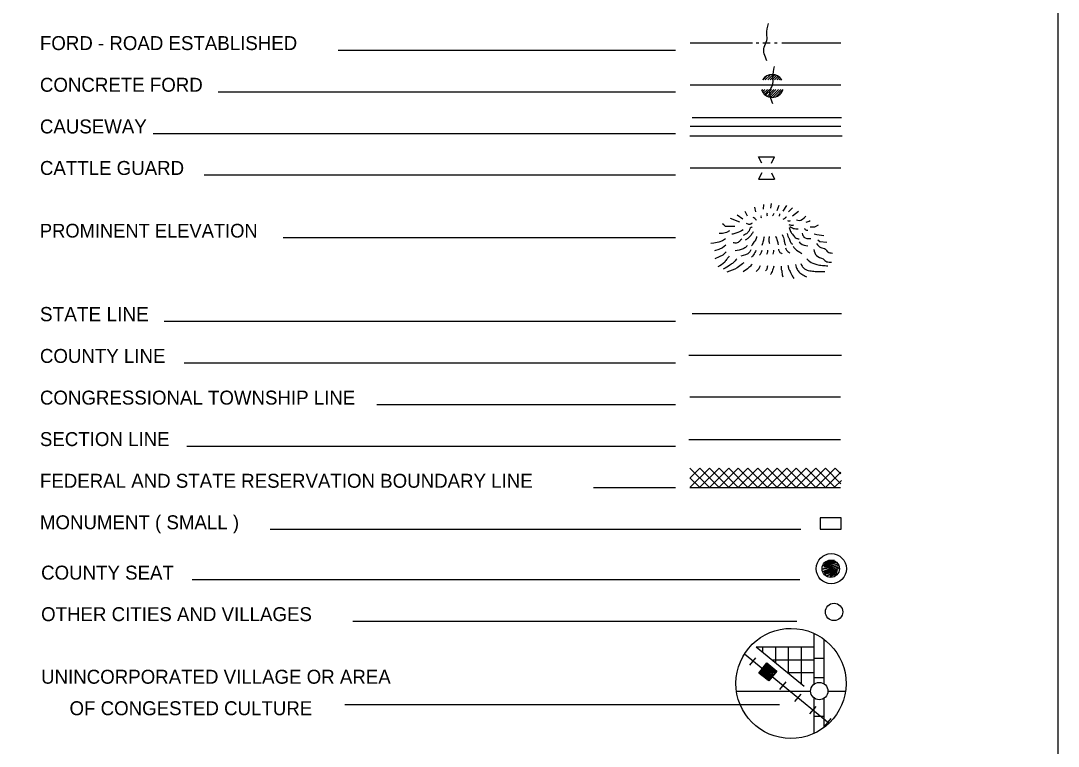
# Model space of a CAD drawing. Extents: x 291208 to 979635, y 15644499 to 16911232.
# Drawn here: x 944778 to 976977, y 16636767 to 16659288 of the extents above; entities that cross this region are included whole.
import ezdxf

# ---------------------------------------------------------------- set-up
doc = ezdxf.new("R2010")
doc.units = 0
doc.layers.add('L12', color=7, linetype='Continuous')
doc.layers.add('L23', color=7, linetype='Continuous')

msp = doc.modelspace()

# ---------------------------------------------------------------- linework, layer by layer
at = {"layer": 'L12'}
for p, q in [((965558, 16658599), (967491, 16658599)), ((967607, 16658599), (967681, 16658599)), ((967808, 16658599), (968035, 16658599)), ((968167, 16658599), (968251, 16658599)), ((968394, 16658599), (970231, 16658599)), ((965558, 16657300), (970231, 16657300)), ((965558, 16656017), (970231, 16656017)), ((965558, 16654718), (970231, 16654718)), ((966989, 16638476), (969291, 16638476)), ((969835, 16638476), (970374, 16638476))]:
    msp.add_line(p, q, dxfattribs=at)
at = {"layer": 'L23'}
for p, q in [((954634, 16658378), (965094, 16658378)), ((967818, 16657453), (967940, 16657585)), ((967881, 16657453), (968035, 16657601)), ((967966, 16657453), (968124, 16657612)), ((968035, 16657453), (968182, 16657612)), ((968098, 16657453), (968235, 16657585)), ((968167, 16657453), (968283, 16657570)), ((968251, 16657453), (968325, 16657533)), ((968314, 16657453), (968367, 16657501)), ((968372, 16657453), (968394, 16657469)), ((950901, 16657084), (965094, 16657084)), ((967781, 16657137), (967808, 16657152)), ((967797, 16657084), (967876, 16657152)), ((967834, 16657042), (967950, 16657152)), ((967866, 16657010), (968013, 16657152)), ((967897, 16656978), (968082, 16657152)), ((967950, 16656952), (968151, 16657152)), ((967992, 16656925), (968214, 16657152)), ((968056, 16656920), (968299, 16657152)), ((968124, 16656910), (968367, 16657152)), ((968209, 16656925), (968431, 16657152)), ((965616, 16656287), (970247, 16656287)), ((948890, 16655790), (965094, 16655790)), ((965542, 16655711), (970273, 16655711)), ((967776, 16654866), (967676, 16655067)), ((967676, 16655067), (968172, 16655067)), ((968077, 16654866), (968172, 16655067)), ((950468, 16654502), (965094, 16654502)), ((967776, 16654565), (967676, 16654370)), ((967676, 16654370), (968172, 16654370)), ((968077, 16654565), (968172, 16654370)), ((952918, 16652559), (965094, 16652559)), ((965616, 16650198), (970247, 16650198)), ((949233, 16649961), (965094, 16649961)), ((965516, 16648910), (970247, 16648910)), ((949850, 16648667), (965094, 16648667)), ((965548, 16647616), (970215, 16647616)), ((955833, 16647373), (965094, 16647373)), ((965516, 16646291), (970215, 16646291)), ((949935, 16646085), (965094, 16646085)), ((965548, 16645398), (966150, 16644802)), ((965558, 16644807), (966150, 16645398)), ((965558, 16645103), (965849, 16645398)), ((965849, 16645398), (966451, 16644802)), ((965859, 16644807), (966451, 16645398)), ((966150, 16645398), (966752, 16644802)), ((966160, 16644807), (966752, 16645398)), ((966451, 16645398), (967047, 16644802)), ((966456, 16644807), (967047, 16645398)), ((966752, 16645398), (967348, 16644802)), ((966757, 16644807), (967348, 16645398)), ((967047, 16645398), (967649, 16644802)), ((967058, 16644807), (967649, 16645398)), ((967348, 16645398), (967950, 16644802)), ((967359, 16644807), (967950, 16645398)), ((967649, 16645398), (968251, 16644802)), ((967660, 16644807), (968251, 16645398)), ((967950, 16645398), (968552, 16644802)), ((967955, 16644807), (968552, 16645398)), ((968251, 16645398), (968848, 16644802)), ((968256, 16644807), (968848, 16645398)), ((968552, 16645398), (969149, 16644802)), ((968557, 16644807), (969149, 16645398)), ((968848, 16645398), (969450, 16644802)), ((968858, 16644807), (969450, 16645398)), ((969149, 16645398), (969751, 16644802)), ((969159, 16644807), (969751, 16645398)), ((969450, 16645398), (970052, 16644802)), ((969460, 16644807), (970052, 16645398)), ((969751, 16645398), (970231, 16644918)), ((969777, 16644823), (970231, 16645277)), ((970052, 16645398), (970226, 16645224)), ((965548, 16645103), (965843, 16644807)), ((970030, 16644807), (970247, 16645018)), ((965094, 16644791), (962549, 16644791)), ((965548, 16644802), (970215, 16644802)), ((952517, 16643503), (968990, 16643503)), ((950099, 16641940), (968959, 16641940)), ((955083, 16640651), (968864, 16640651)), ((969407, 16638708), (969407, 16640266)), ((967607, 16639849), (969407, 16639849)), ((967808, 16639701), (967808, 16639849)), ((968209, 16639358), (968209, 16639849)), ((968610, 16639057), (968610, 16639849)), ((969006, 16638708), (969006, 16639849)), ((969708, 16638708), (969708, 16640081)), ((967406, 16639284), (967591, 16639516)), ((968093, 16639448), (969407, 16639448)), ((969407, 16639500), (969708, 16639500)), ((967734, 16639094), (968182, 16639141)), ((967760, 16639125), (968156, 16639168)), ((967776, 16639152), (968124, 16639194)), ((967797, 16639183), (968098, 16639210)), ((967818, 16639210), (968077, 16639231)), ((967850, 16639242), (968040, 16639257)), ((967866, 16639268), (968013, 16639273)), ((967881, 16638914), (968066, 16639152)), ((967892, 16639289), (967992, 16639300)), ((967908, 16639316), (967966, 16639316)), ((967681, 16639041), (968241, 16639099)), ((967707, 16639067), (968209, 16639115)), ((967718, 16639025), (968214, 16639073)), ((967739, 16638999), (968198, 16639052)), ((967776, 16638978), (968167, 16639015)), ((967797, 16638956), (968151, 16638993)), ((967823, 16638935), (968124, 16638967)), ((967850, 16638909), (968109, 16638941)), ((967881, 16638883), (968082, 16638909)), ((967908, 16638867), (968056, 16638883)), ((967934, 16638840), (968040, 16638851)), ((967955, 16638824), (968013, 16638824)), ((968610, 16639052), (969407, 16639052)), ((969407, 16638898), (969708, 16638898)), ((968341, 16638534), (968531, 16638766)), ((968805, 16638159), (969001, 16638381)), ((969407, 16637166), (969407, 16638259)), ((969708, 16637351), (969708, 16638259)), ((954840, 16638064), (968330, 16638064)), ((969265, 16637774), (969460, 16638006)), ((969407, 16637700), (969708, 16637700)), ((969735, 16637393), (969925, 16637626))]:
    msp.add_line(p, q, dxfattribs=at)
for points in [[(614132, 16534146), (976977, 16534146), (976977, 16718646)], [(968056, 16653467), (968082, 16653620)], [(967332, 16653224), (967258, 16653366)], [(967591, 16653361), (967559, 16653498)], [(967834, 16653440), (967839, 16653583)], [(968256, 16653403), (968314, 16653567)], [(968441, 16653382), (968552, 16653551)], [(968610, 16653361), (968732, 16653477)], [(968732, 16653234), (968916, 16653377)], [(966942, 16652902), (966651, 16652902), (966598, 16652949), (966556, 16652986)], [(967100, 16653034), (966810, 16653145)], [(967190, 16653134), (967010, 16653250)], [(969159, 16653034), (969249, 16653066), (969281, 16653092)], [(966773, 16652770), (966683, 16652712), (966556, 16652685), (966451, 16652685)], [(969281, 16652886), (969423, 16652886), (969534, 16652949)], [(969407, 16652675), (969481, 16652648), (969698, 16652617)], [(966651, 16652516), (966556, 16652453), (966440, 16652411), (966292, 16652384), (966197, 16652374)], [(966657, 16652326), (966556, 16652236), (966440, 16652184), (966308, 16652141)], [(969518, 16652485), (969582, 16652432), (969793, 16652416)], [(966667, 16652110), (966567, 16652009), (966456, 16651957), (966324, 16651893)], [(969756, 16642468), (970025, 16642542), (969735, 16642457), (970052, 16642515), (969714, 16642410), (970052, 16642494), (970057, 16642500), (969677, 16642383), (970115, 16642468), (969698, 16642336), (970131, 16642415), (969666, 16642267), (970152, 16642383), (969656, 16642183), (970152, 16642325), (969708, 16642167), (970157, 16642283), (969708, 16642098), (970115, 16642225), (969798, 16642056), (970099, 16642167), (969898, 16642040), (970099, 16642119), (970131, 16642241), (969714, 16642140)], [(967607, 16639849), (969091, 16638634)], [(967243, 16639632), (969867, 16637483)]]:
    msp.add_lwpolyline(points, dxfattribs=at)
for points in [[(970242, 16643503), (970242, 16643857), (969592, 16643857), (969592, 16643503)], [(967681, 16639041), (967934, 16639352), (968241, 16639099), (967992, 16638793)]]:
    msp.add_lwpolyline(points, close=True, dxfattribs=at)
for centre, radius in [((969933, 16642279), 469), ((969916, 16642279), 269), ((970019, 16640936), 269), ((969560, 16638479), 269)]:
    msp.add_circle(centre, radius, dxfattribs=at)
for start, end in [(33.1356, 146.8644), (198.6495, 341.3505)]:
    msp.add_arc((968099, 16657264), 355, start, end, dxfattribs=at)
msp.add_ellipse((968683, 16638717), major_axis=(-10, -1709), ratio=0.999925, dxfattribs=at)
for points in [[(967934, 16658045), (967850, 16658467), (967934, 16658679), (967934, 16658874), (967982, 16659201)], [(968124, 16656709), (968040, 16657137), (968124, 16657343), (968124, 16657543), (968172, 16657865)], [(967950, 16653224), (967940, 16653277), (967955, 16653324)], [(968108, 16653234), (968140, 16653277), (968156, 16653319)], [(968309, 16653219), (968325, 16653245), (968341, 16653293)], [(967480, 16653002), (967401, 16652965), (967301, 16652992)], [(967617, 16653092), (967559, 16653150), (967507, 16653182)], [(967760, 16653166), (967760, 16653219), (967749, 16653224)], [(968441, 16653134), (968515, 16653176), (968541, 16653208)], [(968573, 16653087), (968626, 16653076), (968668, 16653092)], [(968858, 16653108), (968932, 16653092), (969143, 16653219)], [(967200, 16652801), (966973, 16652691), (966852, 16652659)], [(967480, 16652891), (967448, 16652875), (967359, 16652733), (967274, 16652659), (967200, 16652627)], [(967507, 16652733), (967459, 16652659), (967385, 16652569), (967301, 16652501), (967264, 16652474)], [(968409, 16652648), (968473, 16652469), (968489, 16652369), (968515, 16652326)], [(968568, 16652685), (968584, 16652601), (968626, 16652527), (968668, 16652411), (968726, 16652353)], [(968615, 16652960), (968658, 16652949), (968774, 16652949)], [(968631, 16652870), (968668, 16652749), (968747, 16652633), (968842, 16652543), (968932, 16652516)], [(968647, 16652902), (968758, 16652844), (968906, 16652833)], [(969032, 16652691), (969085, 16652574), (969302, 16652527)], [(969091, 16652844), (969164, 16652786), (969207, 16652786)], [(967158, 16652511), (967100, 16652458), (967016, 16652395), (966889, 16652395)], [(967617, 16652590), (967575, 16652469), (967491, 16652353), (967459, 16652300)], [(967850, 16652585), (967818, 16652442), (967781, 16652316)], [(968008, 16652590), (967998, 16652469), (968013, 16652369)], [(968198, 16652601), (968256, 16652469), (968283, 16652337)], [(968932, 16652427), (968985, 16652369), (969207, 16652300)], [(969476, 16652369), (969608, 16652252), (969751, 16652194), (969824, 16652110), (969972, 16652078)], [(967327, 16652316), (967290, 16652268), (967200, 16652210), (966947, 16652141)], [(967433, 16652178), (967390, 16652099), (967126, 16651983)], [(967591, 16652157), (967565, 16652094), (967459, 16651951)], [(967781, 16652157), (967760, 16652094), (967707, 16652009)], [(967955, 16652168), (967940, 16652078), (967924, 16652036)], [(968135, 16652168), (968135, 16652126), (968124, 16652041)], [(968293, 16652200), (968325, 16652115), (968409, 16652057)], [(968510, 16652242), (968541, 16652168), (968642, 16652083)], [(968747, 16652295), (968805, 16652215), (969017, 16652068)], [(969392, 16652184), (969476, 16651999), (969677, 16651893), (969798, 16651809), (969935, 16651798)], [(966767, 16651983), (966699, 16651899), (966625, 16651798), (966414, 16651650)], [(967000, 16651893), (966889, 16651777), (966789, 16651703), (966583, 16651582)], [(967216, 16651777), (967174, 16651740), (967016, 16651619), (966693, 16651487)], [(967475, 16651724), (967375, 16651624), (967200, 16651492)], [(967723, 16651682), (967681, 16651592), (967607, 16651503)], [(968589, 16651703), (968610, 16651592), (968668, 16651476), (968705, 16651392), (968774, 16651291)], [(968827, 16651724), (968848, 16651635), (968906, 16651524), (969017, 16651418), (969164, 16651344)], [(968985, 16651751), (969043, 16651650), (969180, 16651550), (969349, 16651518), (969508, 16651503), (969735, 16651503)], [(969175, 16651893), (969365, 16651761), (969481, 16651724), (969656, 16651693), (969824, 16651682)], [(967955, 16651677), (967918, 16651561), (967897, 16651524)], [(968151, 16651666), (968124, 16651576), (968066, 16651444), (968050, 16651407)], [(968383, 16651666), (968383, 16651566), (968394, 16651534), (968409, 16651402), (968431, 16651334)]]:
    msp.add_spline(points, degree=3, dxfattribs=at)

# ---------------------------------------------------------------- texts
for s, height, p in [('FORD - ROAD ESTABLISHED', 433.31, (945373, 16658378)), ('CONCRETE FORD', 433.31, (945373, 16657084)), ('CAUSEWAY', 433.3, (945373, 16655790)), ('CATTLE GUARD', 433.31, (945373, 16654502)), ('PROMINENT ELEVATION', 425.01, (945373, 16652559)), ('STATE LINE', 441.6, (945373, 16649961)), ('COUNTY LINE', 433.31, (945373, 16648667)), ('CONGRESSIONAL TOWNSHIP LINE', 433.31, (945373, 16647373)), ('SECTION LINE', 433.31, (945373, 16646085)), ('FEDERAL AND STATE RESERVATION BOUNDARY LINE', 433.31, (945373, 16644791)), ('MONUMENT ( SMALL )', 433.31, (945373, 16643503)), ('COUNTY SEAT', 433.31, (945410, 16641940)), ('OTHER CITIES AND VILLAGES', 433.31, (945410, 16640651)), ('UNINCORPORATED VILLAGE OR AREA', 433.31, (945410, 16638708)), ('OF CONGESTED CULTURE', 433.31, (946292, 16637731))]:
    msp.add_text(s, height=height, dxfattribs=at).set_placement(p)

doc.saveas('drawing.dxf')
